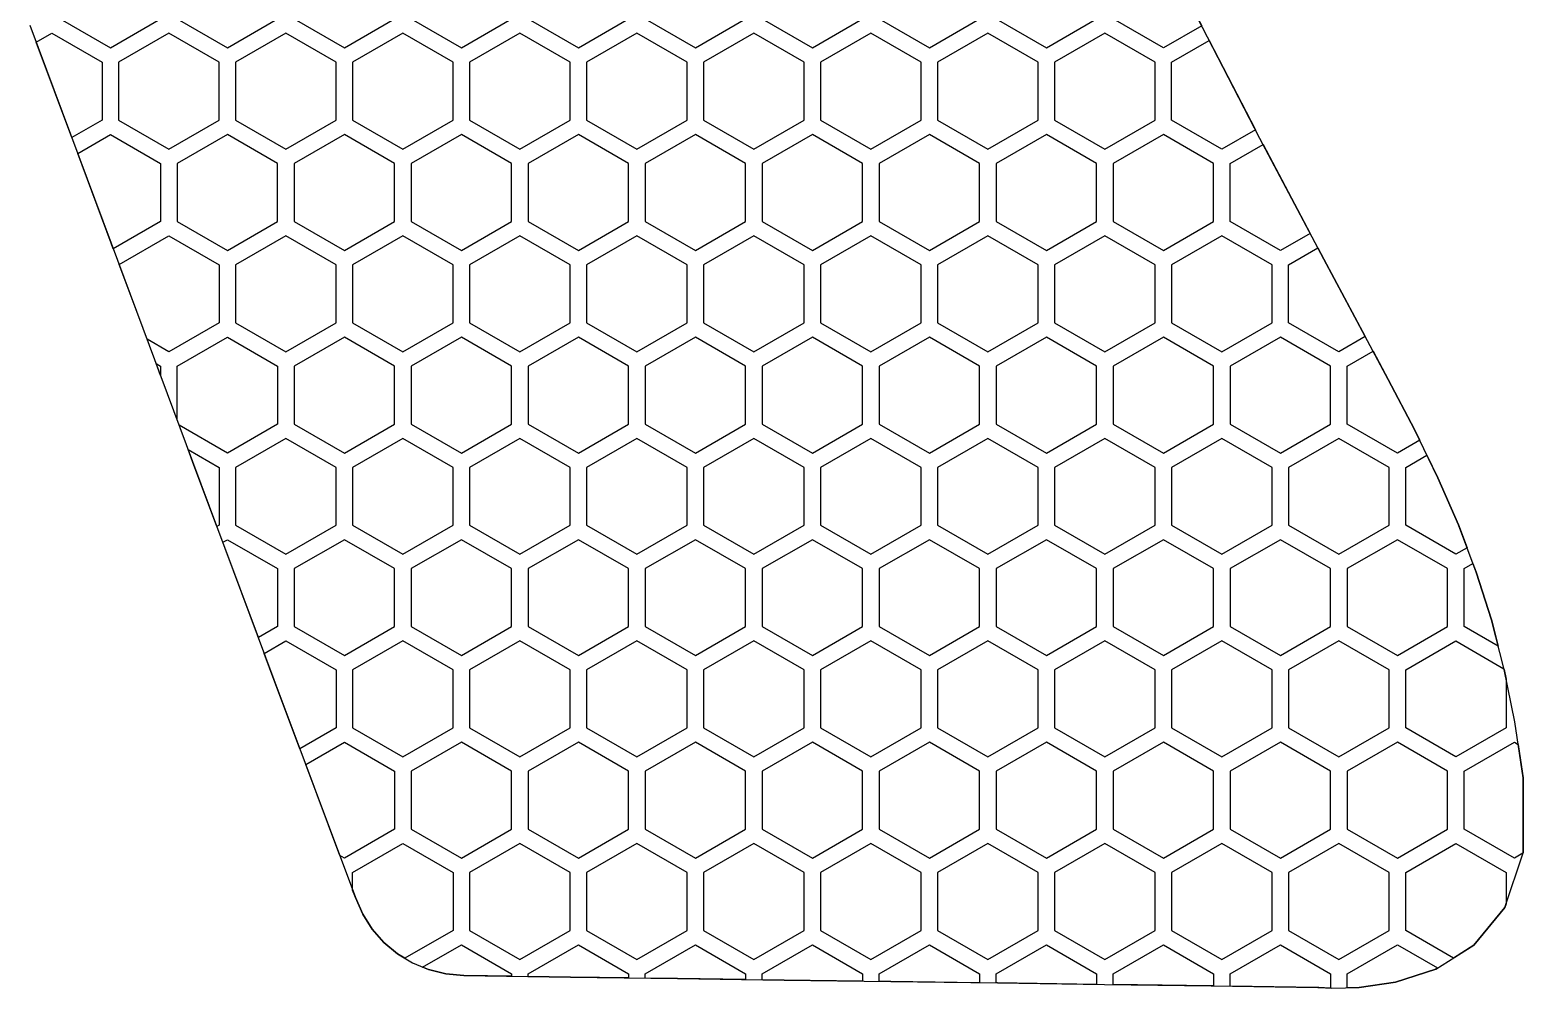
# Model space of a CAD drawing. Header units: millimetres. Extents: x 63 to 185, y -163 to -75.
# Drawn here: x 140.22 to 185.28, y -163.36 to -134.42 of the extents above; entities that cross this region are included whole.
import ezdxf

# ---------------------------------------------------------------- set-up
doc = ezdxf.new("R2010")
doc.units = ezdxf.units.MM
for name, color, linetype in [('outline_2', 3, 'Continuous'), ('pattern_0001', 2, 'Continuous'), ('pattern_0002', 2, 'Continuous'), ('pattern_0003', 2, 'Continuous'), ('pattern_0004', 2, 'Continuous'), ('pattern_0005', 2, 'Continuous'), ('pattern_0006', 2, 'Continuous'), ('pattern_0007', 2, 'Continuous'), ('pattern_0008', 2, 'Continuous'), ('pattern_0009', 2, 'Continuous'), ('pattern_0010', 2, 'Continuous'), ('pattern_0011', 2, 'Continuous'), ('pattern_0012', 2, 'Continuous'), ('pattern_0013', 2, 'Continuous'), ('pattern_0014', 2, 'Continuous'), ('pattern_0015', 2, 'Continuous'), ('pattern_0016', 2, 'Continuous'), ('pattern_0017', 2, 'Continuous'), ('pattern_0018', 2, 'Continuous'), ('pattern_0019', 2, 'Continuous'), ('pattern_0020', 2, 'Continuous'), ('pattern_0021', 2, 'Continuous'), ('pattern_0022', 2, 'Continuous'), ('pattern_0023', 2, 'Continuous'), ('pattern_0024', 2, 'Continuous'), ('pattern_0025', 2, 'Continuous'), ('pattern_0026', 2, 'Continuous'), ('pattern_0027', 2, 'Continuous'), ('pattern_0028', 2, 'Continuous'), ('pattern_0029', 2, 'Continuous'), ('pattern_0030', 2, 'Continuous'), ('pattern_0031', 2, 'Continuous'), ('pattern_0032', 2, 'Continuous'), ('pattern_0033', 2, 'Continuous'), ('pattern_0034', 2, 'Continuous'), ('pattern_0035', 2, 'Continuous'), ('pattern_0036', 2, 'Continuous'), ('pattern_0037', 2, 'Continuous'), ('pattern_0038', 2, 'Continuous'), ('pattern_0039', 2, 'Continuous'), ('pattern_0040', 2, 'Continuous'), ('pattern_0041', 2, 'Continuous'), ('pattern_0042', 2, 'Continuous'), ('pattern_0043', 2, 'Continuous'), ('pattern_0044', 2, 'Continuous'), ('pattern_0045', 2, 'Continuous'), ('pattern_0046', 2, 'Continuous'), ('pattern_0047', 2, 'Continuous'), ('pattern_0048', 2, 'Continuous'), ('pattern_0049', 2, 'Continuous'), ('pattern_0050', 2, 'Continuous'), ('pattern_0051', 2, 'Continuous'), ('pattern_0052', 2, 'Continuous'), ('pattern_0053', 2, 'Continuous'), ('pattern_0054', 2, 'Continuous'), ('pattern_0055', 2, 'Continuous'), ('pattern_0056', 2, 'Continuous'), ('pattern_0057', 2, 'Continuous'), ('pattern_0058', 2, 'Continuous'), ('pattern_0059', 2, 'Continuous'), ('pattern_0060', 2, 'Continuous'), ('pattern_0061', 2, 'Continuous'), ('pattern_0062', 2, 'Continuous'), ('pattern_0063', 2, 'Continuous'), ('pattern_0064', 2, 'Continuous'), ('pattern_0065', 2, 'Continuous'), ('pattern_0066', 2, 'Continuous'), ('pattern_0067', 2, 'Continuous'), ('pattern_0068', 2, 'Continuous'), ('pattern_0069', 2, 'Continuous'), ('pattern_0070', 2, 'Continuous'), ('pattern_0071', 2, 'Continuous'), ('pattern_0072', 2, 'Continuous'), ('pattern_0073', 2, 'Continuous'), ('pattern_0074', 2, 'Continuous'), ('pattern_0075', 2, 'Continuous'), ('pattern_0076', 2, 'Continuous'), ('pattern_0077', 2, 'Continuous'), ('pattern_0078', 2, 'Continuous'), ('pattern_0079', 2, 'Continuous'), ('pattern_0080', 2, 'Continuous'), ('pattern_0081', 2, 'Continuous'), ('pattern_0082', 2, 'Continuous'), ('pattern_0083', 2, 'Continuous'), ('pattern_0084', 2, 'Continuous'), ('pattern_0085', 2, 'Continuous'), ('pattern_0086', 2, 'Continuous'), ('pattern_0087', 2, 'Continuous'), ('pattern_0088', 2, 'Continuous'), ('pattern_0089', 2, 'Continuous'), ('pattern_0090', 2, 'Continuous'), ('pattern_0091', 2, 'Continuous'), ('pattern_0092', 2, 'Continuous'), ('pattern_0093', 2, 'Continuous'), ('pattern_0094', 2, 'Continuous'), ('pattern_0095', 2, 'Continuous'), ('pattern_0096', 2, 'Continuous'), ('pattern_0097', 2, 'Continuous'), ('pattern_0098', 2, 'Continuous'), ('pattern_0099', 2, 'Continuous'), ('pattern_0100', 2, 'Continuous'), ('pattern_0101', 2, 'Continuous'), ('pattern_0102', 2, 'Continuous'), ('pattern_0103', 2, 'Continuous'), ('pattern_0104', 2, 'Continuous'), ('pattern_0105', 2, 'Continuous'), ('pattern_0106', 2, 'Continuous'), ('pattern_0107', 2, 'Continuous'), ('pattern_0108', 2, 'Continuous'), ('pattern_0109', 2, 'Continuous'), ('pattern_0110', 2, 'Continuous'), ('pattern_0112', 2, 'Continuous'), ('pattern_0113', 2, 'Continuous'), ('pattern_0114', 2, 'Continuous'), ('pattern_0115', 2, 'Continuous'), ('pattern_0116', 2, 'Continuous'), ('pattern_0117', 2, 'Continuous'), ('pattern_0118', 2, 'Continuous'), ('pattern_0119', 2, 'Continuous'), ('pattern_0120', 2, 'Continuous'), ('pattern_0121', 2, 'Continuous')]:
    doc.layers.add(name, color=color, linetype=linetype)

msp = doc.modelspace()

# ---------------------------------------------------------------- linework, layer by layer
at = {"layer": 'outline_2'}
msp.add_lwpolyline([(140.219, -134.279), (142.675, -140.865), (145.13, -147.45), (147.586, -154.036), (150.042, -160.621), (150.263, -161.122), (150.553, -161.575), (150.904, -161.974), (151.309, -162.315), (151.761, -162.59), (152.251, -162.796), (152.773, -162.927), (153.318, -162.976), (156.539, -163.021), (159.76, -163.065), (162.982, -163.11), (166.203, -163.154), (169.424, -163.199), (172.645, -163.243), (175.867, -163.287), (179.088, -163.332), (179.091, -163.332), (179.094, -163.332), (179.098, -163.333), (179.101, -163.333), (179.104, -163.333), (179.107, -163.333), (179.11, -163.334), (179.114, -163.334), (179.505, -163.355), (180.333, -163.332), (181.434, -163.172), (182.644, -162.779), (183.799, -162.061), (184.733, -160.921), (185.283, -159.267), (185.281, -157.002), (185.029, -155.316), (184.712, -153.738), (184.325, -152.239), (183.865, -150.792), (183.328, -149.37), (182.709, -147.945), (182.006, -146.49), (181.214, -144.978), (179.264, -141.348), (177.339, -137.703), (175.448, -134.04)], dxfattribs=at)
at = {"layer": 'pattern_0001'}
msp.add_lwpolyline([(153.318, -162.976), (152.773, -162.927), (152.251, -162.796), (152.072, -162.721), (153.24, -162.047), (154.755, -162.922), (154.755, -162.996)], close=True, dxfattribs=at)
at = {"layer": 'pattern_0002'}
msp.add_lwpolyline([(156.539, -163.021), (155.255, -163.003), (155.255, -162.922), (156.771, -162.047), (158.286, -162.922), (158.286, -163.045)], close=True, dxfattribs=at)
at = {"layer": 'pattern_0003'}
msp.add_lwpolyline([(159.76, -163.065), (158.786, -163.052), (158.786, -162.922), (160.302, -162.047), (161.818, -162.922), (161.818, -163.094)], close=True, dxfattribs=at)
at = {"layer": 'pattern_0004'}
msp.add_lwpolyline([(162.982, -163.11), (162.318, -163.1), (162.318, -162.922), (163.833, -162.047), (165.349, -162.922), (165.349, -163.142)], close=True, dxfattribs=at)
at = {"layer": 'pattern_0005'}
msp.add_lwpolyline([(166.203, -163.154), (165.849, -163.149), (165.849, -162.922), (167.364, -162.047), (168.88, -162.922), (168.88, -163.191)], close=True, dxfattribs=at)
at = {"layer": 'pattern_0006'}
msp.add_lwpolyline([(169.424, -163.199), (169.38, -163.198), (169.38, -162.922), (170.895, -162.047), (172.411, -162.922), (172.411, -163.24)], close=True, dxfattribs=at)
at = {"layer": 'pattern_0007'}
msp.add_lwpolyline([(175.867, -163.287), (172.911, -163.247), (172.911, -162.922), (174.426, -162.047), (175.942, -162.922), (175.942, -163.288)], close=True, dxfattribs=at)
at = {"layer": 'pattern_0008'}
msp.add_lwpolyline([(179.114, -163.334), (179.11, -163.334), (179.107, -163.333), (179.104, -163.333), (179.101, -163.333), (179.098, -163.333), (179.094, -163.332), (179.091, -163.332), (179.088, -163.332), (176.442, -163.295), (176.442, -162.922), (177.957, -162.047), (179.473, -162.922), (179.473, -163.353)], close=True, dxfattribs=at)
at = {"layer": 'pattern_0009'}
msp.add_lwpolyline([(182.644, -162.779), (181.434, -163.172), (180.333, -163.332), (179.973, -163.342), (179.973, -162.922), (181.489, -162.047), (182.699, -162.746)], close=True, dxfattribs=at)
at = {"layer": 'pattern_0010'}
msp.add_lwpolyline([(151.309, -162.315), (150.904, -161.974), (150.553, -161.575), (150.263, -161.122), (150.042, -160.621), (149.959, -160.397), (149.959, -159.864), (151.474, -158.989), (152.99, -159.864), (152.99, -161.614), (151.536, -162.453)], close=True, dxfattribs=at)
at = {"layer": 'pattern_0011'}
msp.add_lwpolyline([(156.521, -159.864), (155.005, -158.989), (153.49, -159.864), (153.49, -161.614), (155.005, -162.489), (156.521, -161.614)], close=True, dxfattribs=at)
at = {"layer": 'pattern_0012'}
msp.add_lwpolyline([(160.052, -159.864), (158.536, -158.989), (157.021, -159.864), (157.021, -161.614), (158.536, -162.489), (160.052, -161.614)], close=True, dxfattribs=at)
at = {"layer": 'pattern_0013'}
msp.add_lwpolyline([(163.583, -159.864), (162.068, -158.989), (160.552, -159.864), (160.552, -161.614), (162.068, -162.489), (163.583, -161.614)], close=True, dxfattribs=at)
at = {"layer": 'pattern_0014'}
msp.add_lwpolyline([(167.114, -159.864), (165.599, -158.989), (164.083, -159.864), (164.083, -161.614), (165.599, -162.489), (167.114, -161.614)], close=True, dxfattribs=at)
at = {"layer": 'pattern_0015'}
msp.add_lwpolyline([(170.645, -159.864), (169.13, -158.989), (167.614, -159.864), (167.614, -161.614), (169.13, -162.489), (170.645, -161.614)], close=True, dxfattribs=at)
at = {"layer": 'pattern_0016'}
msp.add_lwpolyline([(174.176, -159.864), (172.661, -158.989), (171.145, -159.864), (171.145, -161.614), (172.661, -162.489), (174.176, -161.614)], close=True, dxfattribs=at)
at = {"layer": 'pattern_0017'}
msp.add_lwpolyline([(177.707, -159.864), (176.192, -158.989), (174.676, -159.864), (174.676, -161.614), (176.192, -162.489), (177.707, -161.614)], close=True, dxfattribs=at)
at = {"layer": 'pattern_0018'}
msp.add_lwpolyline([(181.239, -159.864), (179.723, -158.989), (178.207, -159.864), (178.207, -161.614), (179.723, -162.489), (181.239, -161.614)], close=True, dxfattribs=at)
at = {"layer": 'pattern_0019'}
msp.add_lwpolyline([(184.733, -160.921), (183.799, -162.061), (183.18, -162.446), (181.739, -161.614), (181.739, -159.864), (183.254, -158.989), (184.77, -159.864), (184.77, -160.811)], close=True, dxfattribs=at)
at = {"layer": 'pattern_0020'}
msp.add_lwpolyline([(148.544, -156.603), (149.709, -155.931), (151.224, -156.806), (151.224, -158.556), (149.709, -159.431), (149.568, -159.35)], close=True, dxfattribs=at)
at = {"layer": 'pattern_0021'}
msp.add_lwpolyline([(154.755, -156.806), (153.24, -155.931), (151.724, -156.806), (151.724, -158.556), (153.24, -159.431), (154.755, -158.556)], close=True, dxfattribs=at)
at = {"layer": 'pattern_0022'}
msp.add_lwpolyline([(158.286, -156.806), (156.771, -155.931), (155.255, -156.806), (155.255, -158.556), (156.771, -159.431), (158.286, -158.556)], close=True, dxfattribs=at)
at = {"layer": 'pattern_0023'}
msp.add_lwpolyline([(161.818, -156.806), (160.302, -155.931), (158.786, -156.806), (158.786, -158.556), (160.302, -159.431), (161.818, -158.556)], close=True, dxfattribs=at)
at = {"layer": 'pattern_0024'}
msp.add_lwpolyline([(165.349, -156.806), (163.833, -155.931), (162.318, -156.806), (162.318, -158.556), (163.833, -159.431), (165.349, -158.556)], close=True, dxfattribs=at)
at = {"layer": 'pattern_0025'}
msp.add_lwpolyline([(168.88, -156.806), (167.364, -155.931), (165.849, -156.806), (165.849, -158.556), (167.364, -159.431), (168.88, -158.556)], close=True, dxfattribs=at)
at = {"layer": 'pattern_0026'}
msp.add_lwpolyline([(172.411, -156.806), (170.895, -155.931), (169.38, -156.806), (169.38, -158.556), (170.895, -159.431), (172.411, -158.556)], close=True, dxfattribs=at)
at = {"layer": 'pattern_0027'}
msp.add_lwpolyline([(175.942, -156.806), (174.426, -155.931), (172.911, -156.806), (172.911, -158.556), (174.426, -159.431), (175.942, -158.556)], close=True, dxfattribs=at)
at = {"layer": 'pattern_0028'}
msp.add_lwpolyline([(179.473, -156.806), (177.957, -155.931), (176.442, -156.806), (176.442, -158.556), (177.957, -159.431), (179.473, -158.556)], close=True, dxfattribs=at)
at = {"layer": 'pattern_0029'}
msp.add_lwpolyline([(183.004, -156.806), (181.489, -155.931), (179.973, -156.806), (179.973, -158.556), (181.489, -159.431), (183.004, -158.556)], close=True, dxfattribs=at)
at = {"layer": 'pattern_0030'}
msp.add_lwpolyline([(185.278, -159.282), (185.02, -159.431), (183.504, -158.556), (183.504, -156.806), (185.02, -155.931), (185.131, -155.995), (185.281, -157.002), (185.283, -159.267)], close=True, dxfattribs=at)
at = {"layer": 'pattern_0031'}
msp.add_lwpolyline([(147.586, -154.036), (147.293, -153.249), (147.943, -152.873), (149.459, -153.748), (149.459, -155.498), (148.367, -156.128)], close=True, dxfattribs=at)
at = {"layer": 'pattern_0032'}
msp.add_lwpolyline([(152.99, -153.748), (151.474, -152.873), (149.959, -153.748), (149.959, -155.498), (151.474, -156.373), (152.99, -155.498)], close=True, dxfattribs=at)
at = {"layer": 'pattern_0033'}
msp.add_lwpolyline([(156.521, -153.748), (155.005, -152.873), (153.49, -153.748), (153.49, -155.498), (155.005, -156.373), (156.521, -155.498)], close=True, dxfattribs=at)
at = {"layer": 'pattern_0034'}
msp.add_lwpolyline([(160.052, -153.748), (158.536, -152.873), (157.021, -153.748), (157.021, -155.498), (158.536, -156.373), (160.052, -155.498)], close=True, dxfattribs=at)
at = {"layer": 'pattern_0035'}
msp.add_lwpolyline([(163.583, -153.748), (162.068, -152.873), (160.552, -153.748), (160.552, -155.498), (162.068, -156.373), (163.583, -155.498)], close=True, dxfattribs=at)
at = {"layer": 'pattern_0036'}
msp.add_lwpolyline([(167.114, -153.748), (165.599, -152.873), (164.083, -153.748), (164.083, -155.498), (165.599, -156.373), (167.114, -155.498)], close=True, dxfattribs=at)
at = {"layer": 'pattern_0037'}
msp.add_lwpolyline([(170.645, -153.748), (169.13, -152.873), (167.614, -153.748), (167.614, -155.498), (169.13, -156.373), (170.645, -155.498)], close=True, dxfattribs=at)
at = {"layer": 'pattern_0038'}
msp.add_lwpolyline([(174.176, -153.748), (172.661, -152.873), (171.145, -153.748), (171.145, -155.498), (172.661, -156.373), (174.176, -155.498)], close=True, dxfattribs=at)
at = {"layer": 'pattern_0039'}
msp.add_lwpolyline([(177.707, -153.748), (176.192, -152.873), (174.676, -153.748), (174.676, -155.498), (176.192, -156.373), (177.707, -155.498)], close=True, dxfattribs=at)
at = {"layer": 'pattern_0040'}
msp.add_lwpolyline([(181.239, -153.748), (179.723, -152.873), (178.207, -153.748), (178.207, -155.498), (179.723, -156.373), (181.239, -155.498)], close=True, dxfattribs=at)
at = {"layer": 'pattern_0041'}
msp.add_lwpolyline([(184.712, -153.738), (184.77, -154.026), (184.77, -155.498), (183.254, -156.373), (181.739, -155.498), (181.739, -153.748), (183.254, -152.873), (184.705, -153.71)], close=True, dxfattribs=at)
at = {"layer": 'pattern_0042'}
msp.add_lwpolyline([(146.042, -149.894), (146.178, -149.815), (147.693, -150.69), (147.693, -152.44), (147.116, -152.773)], close=True, dxfattribs=at)
at = {"layer": 'pattern_0043'}
msp.add_lwpolyline([(151.224, -150.69), (149.709, -149.815), (148.193, -150.69), (148.193, -152.44), (149.709, -153.315), (151.224, -152.44)], close=True, dxfattribs=at)
at = {"layer": 'pattern_0044'}
msp.add_lwpolyline([(154.755, -150.69), (153.24, -149.815), (151.724, -150.69), (151.724, -152.44), (153.24, -153.315), (154.755, -152.44)], close=True, dxfattribs=at)
at = {"layer": 'pattern_0045'}
msp.add_lwpolyline([(158.286, -150.69), (156.771, -149.815), (155.255, -150.69), (155.255, -152.44), (156.771, -153.315), (158.286, -152.44)], close=True, dxfattribs=at)
at = {"layer": 'pattern_0046'}
msp.add_lwpolyline([(161.818, -150.69), (160.302, -149.815), (158.786, -150.69), (158.786, -152.44), (160.302, -153.315), (161.818, -152.44)], close=True, dxfattribs=at)
at = {"layer": 'pattern_0047'}
msp.add_lwpolyline([(165.349, -150.69), (163.833, -149.815), (162.318, -150.69), (162.318, -152.44), (163.833, -153.315), (165.349, -152.44)], close=True, dxfattribs=at)
at = {"layer": 'pattern_0048'}
msp.add_lwpolyline([(168.88, -150.69), (167.364, -149.815), (165.849, -150.69), (165.849, -152.44), (167.364, -153.315), (168.88, -152.44)], close=True, dxfattribs=at)
at = {"layer": 'pattern_0049'}
msp.add_lwpolyline([(172.411, -150.69), (170.895, -149.815), (169.38, -150.69), (169.38, -152.44), (170.895, -153.315), (172.411, -152.44)], close=True, dxfattribs=at)
at = {"layer": 'pattern_0050'}
msp.add_lwpolyline([(175.942, -150.69), (174.426, -149.815), (172.911, -150.69), (172.911, -152.44), (174.426, -153.315), (175.942, -152.44)], close=True, dxfattribs=at)
at = {"layer": 'pattern_0051'}
msp.add_lwpolyline([(179.473, -150.69), (177.957, -149.815), (176.442, -150.69), (176.442, -152.44), (177.957, -153.315), (179.473, -152.44)], close=True, dxfattribs=at)
at = {"layer": 'pattern_0052'}
msp.add_lwpolyline([(183.004, -150.69), (181.489, -149.815), (179.973, -150.69), (179.973, -152.44), (181.489, -153.315), (183.004, -152.44)], close=True, dxfattribs=at)
at = {"layer": 'pattern_0053'}
msp.add_lwpolyline([(183.865, -150.792), (184.325, -152.239), (184.529, -153.032), (183.504, -152.44), (183.504, -150.69), (183.769, -150.537)], close=True, dxfattribs=at)
at = {"layer": 'pattern_0054'}
msp.add_lwpolyline([(145.13, -147.45), (144.998, -147.095), (145.928, -147.632), (145.928, -149.382), (145.864, -149.418)], close=True, dxfattribs=at)
at = {"layer": 'pattern_0055'}
msp.add_lwpolyline([(149.459, -147.632), (147.943, -146.757), (146.428, -147.632), (146.428, -149.382), (147.943, -150.257), (149.459, -149.382)], close=True, dxfattribs=at)
at = {"layer": 'pattern_0056'}
msp.add_lwpolyline([(152.99, -147.632), (151.474, -146.757), (149.959, -147.632), (149.959, -149.382), (151.474, -150.257), (152.99, -149.382)], close=True, dxfattribs=at)
at = {"layer": 'pattern_0057'}
msp.add_lwpolyline([(156.521, -147.632), (155.005, -146.757), (153.49, -147.632), (153.49, -149.382), (155.005, -150.257), (156.521, -149.382)], close=True, dxfattribs=at)
at = {"layer": 'pattern_0058'}
msp.add_lwpolyline([(160.052, -147.632), (158.536, -146.757), (157.021, -147.632), (157.021, -149.382), (158.536, -150.257), (160.052, -149.382)], close=True, dxfattribs=at)
at = {"layer": 'pattern_0059'}
msp.add_lwpolyline([(163.583, -147.632), (162.068, -146.757), (160.552, -147.632), (160.552, -149.382), (162.068, -150.257), (163.583, -149.382)], close=True, dxfattribs=at)
at = {"layer": 'pattern_0060'}
msp.add_lwpolyline([(167.114, -147.632), (165.599, -146.757), (164.083, -147.632), (164.083, -149.382), (165.599, -150.257), (167.114, -149.382)], close=True, dxfattribs=at)
at = {"layer": 'pattern_0061'}
msp.add_lwpolyline([(170.645, -147.632), (169.13, -146.757), (167.614, -147.632), (167.614, -149.382), (169.13, -150.257), (170.645, -149.382)], close=True, dxfattribs=at)
at = {"layer": 'pattern_0062'}
msp.add_lwpolyline([(174.176, -147.632), (172.661, -146.757), (171.145, -147.632), (171.145, -149.382), (172.661, -150.257), (174.176, -149.382)], close=True, dxfattribs=at)
at = {"layer": 'pattern_0063'}
msp.add_lwpolyline([(177.707, -147.632), (176.192, -146.757), (174.676, -147.632), (174.676, -149.382), (176.192, -150.257), (177.707, -149.382)], close=True, dxfattribs=at)
at = {"layer": 'pattern_0064'}
msp.add_lwpolyline([(181.239, -147.632), (179.723, -146.757), (178.207, -147.632), (178.207, -149.382), (179.723, -150.257), (181.239, -149.382)], close=True, dxfattribs=at)
at = {"layer": 'pattern_0065'}
msp.add_lwpolyline([(182.709, -147.945), (183.328, -149.37), (183.59, -150.063), (183.254, -150.257), (181.739, -149.382), (181.739, -147.632), (182.379, -147.262)], close=True, dxfattribs=at)
at = {"layer": 'pattern_0066'}
msp.add_lwpolyline([(144.029, -144.497), (144.162, -144.574), (144.162, -144.854)], close=True, dxfattribs=at)
at = {"layer": 'pattern_0067'}
msp.add_lwpolyline([(144.662, -146.195), (144.662, -144.574), (146.178, -143.699), (147.693, -144.574), (147.693, -146.324), (146.178, -147.199), (144.724, -146.359)], close=True, dxfattribs=at)
at = {"layer": 'pattern_0068'}
msp.add_lwpolyline([(151.224, -144.574), (149.709, -143.699), (148.193, -144.574), (148.193, -146.324), (149.709, -147.199), (151.224, -146.324)], close=True, dxfattribs=at)
at = {"layer": 'pattern_0069'}
msp.add_lwpolyline([(154.755, -144.574), (153.24, -143.699), (151.724, -144.574), (151.724, -146.324), (153.24, -147.199), (154.755, -146.324)], close=True, dxfattribs=at)
at = {"layer": 'pattern_0070'}
msp.add_lwpolyline([(158.286, -144.574), (156.771, -143.699), (155.255, -144.574), (155.255, -146.324), (156.771, -147.199), (158.286, -146.324)], close=True, dxfattribs=at)
at = {"layer": 'pattern_0071'}
msp.add_lwpolyline([(161.818, -144.574), (160.302, -143.699), (158.786, -144.574), (158.786, -146.324), (160.302, -147.199), (161.818, -146.324)], close=True, dxfattribs=at)
at = {"layer": 'pattern_0072'}
msp.add_lwpolyline([(165.349, -144.574), (163.833, -143.699), (162.318, -144.574), (162.318, -146.324), (163.833, -147.199), (165.349, -146.324)], close=True, dxfattribs=at)
at = {"layer": 'pattern_0073'}
msp.add_lwpolyline([(168.88, -144.574), (167.364, -143.699), (165.849, -144.574), (165.849, -146.324), (167.364, -147.199), (168.88, -146.324)], close=True, dxfattribs=at)
at = {"layer": 'pattern_0074'}
msp.add_lwpolyline([(172.411, -144.574), (170.895, -143.699), (169.38, -144.574), (169.38, -146.324), (170.895, -147.199), (172.411, -146.324)], close=True, dxfattribs=at)
at = {"layer": 'pattern_0075'}
msp.add_lwpolyline([(175.942, -144.574), (174.426, -143.699), (172.911, -144.574), (172.911, -146.324), (174.426, -147.199), (175.942, -146.324)], close=True, dxfattribs=at)
at = {"layer": 'pattern_0076'}
msp.add_lwpolyline([(179.473, -144.574), (177.957, -143.699), (176.442, -144.574), (176.442, -146.324), (177.957, -147.199), (179.473, -146.324)], close=True, dxfattribs=at)
at = {"layer": 'pattern_0077'}
msp.add_lwpolyline([(181.214, -144.978), (182.006, -146.49), (182.161, -146.811), (181.489, -147.199), (179.973, -146.324), (179.973, -144.574), (180.754, -144.123)], close=True, dxfattribs=at)
at = {"layer": 'pattern_0078'}
msp.add_lwpolyline([(142.914, -141.506), (144.412, -140.641), (145.928, -141.516), (145.928, -143.266), (144.412, -144.141), (143.755, -143.761)], close=True, dxfattribs=at)
at = {"layer": 'pattern_0079'}
msp.add_lwpolyline([(149.459, -141.516), (147.943, -140.641), (146.428, -141.516), (146.428, -143.266), (147.943, -144.141), (149.459, -143.266)], close=True, dxfattribs=at)
at = {"layer": 'pattern_0080'}
msp.add_lwpolyline([(152.99, -141.516), (151.474, -140.641), (149.959, -141.516), (149.959, -143.266), (151.474, -144.141), (152.99, -143.266)], close=True, dxfattribs=at)
at = {"layer": 'pattern_0081'}
msp.add_lwpolyline([(156.521, -141.516), (155.005, -140.641), (153.49, -141.516), (153.49, -143.266), (155.005, -144.141), (156.521, -143.266)], close=True, dxfattribs=at)
at = {"layer": 'pattern_0082'}
msp.add_lwpolyline([(160.052, -141.516), (158.536, -140.641), (157.021, -141.516), (157.021, -143.266), (158.536, -144.141), (160.052, -143.266)], close=True, dxfattribs=at)
at = {"layer": 'pattern_0083'}
msp.add_lwpolyline([(163.583, -141.516), (162.068, -140.641), (160.552, -141.516), (160.552, -143.266), (162.068, -144.141), (163.583, -143.266)], close=True, dxfattribs=at)
at = {"layer": 'pattern_0084'}
msp.add_lwpolyline([(167.114, -141.516), (165.599, -140.641), (164.083, -141.516), (164.083, -143.266), (165.599, -144.141), (167.114, -143.266)], close=True, dxfattribs=at)
at = {"layer": 'pattern_0085'}
msp.add_lwpolyline([(170.645, -141.516), (169.13, -140.641), (167.614, -141.516), (167.614, -143.266), (169.13, -144.141), (170.645, -143.266)], close=True, dxfattribs=at)
at = {"layer": 'pattern_0086'}
msp.add_lwpolyline([(174.176, -141.516), (172.661, -140.641), (171.145, -141.516), (171.145, -143.266), (172.661, -144.141), (174.176, -143.266)], close=True, dxfattribs=at)
at = {"layer": 'pattern_0087'}
msp.add_lwpolyline([(177.707, -141.516), (176.192, -140.641), (174.676, -141.516), (174.676, -143.266), (176.192, -144.141), (177.707, -143.266)], close=True, dxfattribs=at)
at = {"layer": 'pattern_0088'}
msp.add_lwpolyline([(179.264, -141.348), (180.517, -143.682), (179.723, -144.141), (178.207, -143.266), (178.207, -141.516), (179.085, -141.009)], close=True, dxfattribs=at)
at = {"layer": 'pattern_0089'}
msp.add_lwpolyline([(142.675, -140.865), (141.662, -138.151), (142.647, -137.583), (144.162, -138.458), (144.162, -140.208), (142.736, -141.031)], close=True, dxfattribs=at)
at = {"layer": 'pattern_0090'}
msp.add_lwpolyline([(147.693, -138.458), (146.178, -137.583), (144.662, -138.458), (144.662, -140.208), (146.178, -141.083), (147.693, -140.208)], close=True, dxfattribs=at)
at = {"layer": 'pattern_0091'}
msp.add_lwpolyline([(151.224, -138.458), (149.709, -137.583), (148.193, -138.458), (148.193, -140.208), (149.709, -141.083), (151.224, -140.208)], close=True, dxfattribs=at)
at = {"layer": 'pattern_0092'}
msp.add_lwpolyline([(154.755, -138.458), (153.24, -137.583), (151.724, -138.458), (151.724, -140.208), (153.24, -141.083), (154.755, -140.208)], close=True, dxfattribs=at)
at = {"layer": 'pattern_0093'}
msp.add_lwpolyline([(158.286, -138.458), (156.771, -137.583), (155.255, -138.458), (155.255, -140.208), (156.771, -141.083), (158.286, -140.208)], close=True, dxfattribs=at)
at = {"layer": 'pattern_0094'}
msp.add_lwpolyline([(161.818, -138.458), (160.302, -137.583), (158.786, -138.458), (158.786, -140.208), (160.302, -141.083), (161.818, -140.208)], close=True, dxfattribs=at)
at = {"layer": 'pattern_0095'}
msp.add_lwpolyline([(165.349, -138.458), (163.833, -137.583), (162.318, -138.458), (162.318, -140.208), (163.833, -141.083), (165.349, -140.208)], close=True, dxfattribs=at)
at = {"layer": 'pattern_0096'}
msp.add_lwpolyline([(168.88, -138.458), (167.364, -137.583), (165.849, -138.458), (165.849, -140.208), (167.364, -141.083), (168.88, -140.208)], close=True, dxfattribs=at)
at = {"layer": 'pattern_0097'}
msp.add_lwpolyline([(172.411, -138.458), (170.895, -137.583), (169.38, -138.458), (169.38, -140.208), (170.895, -141.083), (172.411, -140.208)], close=True, dxfattribs=at)
at = {"layer": 'pattern_0098'}
msp.add_lwpolyline([(175.942, -138.458), (174.426, -137.583), (172.911, -138.458), (172.911, -140.208), (174.426, -141.083), (175.942, -140.208)], close=True, dxfattribs=at)
at = {"layer": 'pattern_0099'}
msp.add_lwpolyline([(178.851, -140.567), (177.957, -141.083), (176.442, -140.208), (176.442, -138.458), (177.435, -137.884)], close=True, dxfattribs=at)
at = {"layer": 'pattern_0100'}
msp.add_lwpolyline([(140.411, -134.796), (140.881, -134.525), (142.397, -135.4), (142.397, -137.15), (141.485, -137.676)], close=True, dxfattribs=at)
at = {"layer": 'pattern_0101'}
msp.add_lwpolyline([(145.928, -135.4), (144.412, -134.525), (142.897, -135.4), (142.897, -137.15), (144.412, -138.025), (145.928, -137.15)], close=True, dxfattribs=at)
at = {"layer": 'pattern_0102'}
msp.add_lwpolyline([(149.459, -135.4), (147.943, -134.525), (146.428, -135.4), (146.428, -137.15), (147.943, -138.025), (149.459, -137.15)], close=True, dxfattribs=at)
at = {"layer": 'pattern_0103'}
msp.add_lwpolyline([(152.99, -135.4), (151.474, -134.525), (149.959, -135.4), (149.959, -137.15), (151.474, -138.025), (152.99, -137.15)], close=True, dxfattribs=at)
at = {"layer": 'pattern_0104'}
msp.add_lwpolyline([(156.521, -135.4), (155.005, -134.525), (153.49, -135.4), (153.49, -137.15), (155.005, -138.025), (156.521, -137.15)], close=True, dxfattribs=at)
at = {"layer": 'pattern_0105'}
msp.add_lwpolyline([(160.052, -135.4), (158.536, -134.525), (157.021, -135.4), (157.021, -137.15), (158.536, -138.025), (160.052, -137.15)], close=True, dxfattribs=at)
at = {"layer": 'pattern_0106'}
msp.add_lwpolyline([(163.583, -135.4), (162.068, -134.525), (160.552, -135.4), (160.552, -137.15), (162.068, -138.025), (163.583, -137.15)], close=True, dxfattribs=at)
at = {"layer": 'pattern_0107'}
msp.add_lwpolyline([(167.114, -135.4), (165.599, -134.525), (164.083, -135.4), (164.083, -137.15), (165.599, -138.025), (167.114, -137.15)], close=True, dxfattribs=at)
at = {"layer": 'pattern_0108'}
msp.add_lwpolyline([(170.645, -135.4), (169.13, -134.525), (167.614, -135.4), (167.614, -137.15), (169.13, -138.025), (170.645, -137.15)], close=True, dxfattribs=at)
at = {"layer": 'pattern_0109'}
msp.add_lwpolyline([(174.176, -135.4), (172.661, -134.525), (171.145, -135.4), (171.145, -137.15), (172.661, -138.025), (174.176, -137.15)], close=True, dxfattribs=at)
at = {"layer": 'pattern_0110'}
msp.add_lwpolyline([(177.204, -137.441), (176.192, -138.025), (174.676, -137.15), (174.676, -135.4), (175.812, -134.744)], close=True, dxfattribs=at)
at = {"layer": 'pattern_0112'}
msp.add_lwpolyline([(144.162, -132.342), (142.647, -131.467), (141.131, -132.342), (141.131, -134.092), (142.647, -134.967), (144.162, -134.092)], close=True, dxfattribs=at)
at = {"layer": 'pattern_0113'}
msp.add_lwpolyline([(147.693, -132.342), (146.178, -131.467), (144.662, -132.342), (144.662, -134.092), (146.178, -134.967), (147.693, -134.092)], close=True, dxfattribs=at)
at = {"layer": 'pattern_0114'}
msp.add_lwpolyline([(151.224, -132.342), (149.709, -131.467), (148.193, -132.342), (148.193, -134.092), (149.709, -134.967), (151.224, -134.092)], close=True, dxfattribs=at)
at = {"layer": 'pattern_0115'}
msp.add_lwpolyline([(154.755, -132.342), (153.24, -131.467), (151.724, -132.342), (151.724, -134.092), (153.24, -134.967), (154.755, -134.092)], close=True, dxfattribs=at)
at = {"layer": 'pattern_0116'}
msp.add_lwpolyline([(158.286, -132.342), (156.771, -131.467), (155.255, -132.342), (155.255, -134.092), (156.771, -134.967), (158.286, -134.092)], close=True, dxfattribs=at)
at = {"layer": 'pattern_0117'}
msp.add_lwpolyline([(161.818, -132.342), (160.302, -131.467), (158.786, -132.342), (158.786, -134.092), (160.302, -134.967), (161.818, -134.092)], close=True, dxfattribs=at)
at = {"layer": 'pattern_0118'}
msp.add_lwpolyline([(165.349, -132.342), (163.833, -131.467), (162.318, -132.342), (162.318, -134.092), (163.833, -134.967), (165.349, -134.092)], close=True, dxfattribs=at)
at = {"layer": 'pattern_0119'}
msp.add_lwpolyline([(168.88, -132.342), (167.364, -131.467), (165.849, -132.342), (165.849, -134.092), (167.364, -134.967), (168.88, -134.092)], close=True, dxfattribs=at)
at = {"layer": 'pattern_0120'}
msp.add_lwpolyline([(172.411, -132.342), (170.895, -131.467), (169.38, -132.342), (169.38, -134.092), (170.895, -134.967), (172.411, -134.092)], close=True, dxfattribs=at)
at = {"layer": 'pattern_0121'}
msp.add_lwpolyline([(175.448, -134.04), (175.582, -134.3), (174.426, -134.967), (172.911, -134.092), (172.911, -132.342), (174.215, -131.589)], close=True, dxfattribs=at)

doc.saveas('drawing.dxf')
